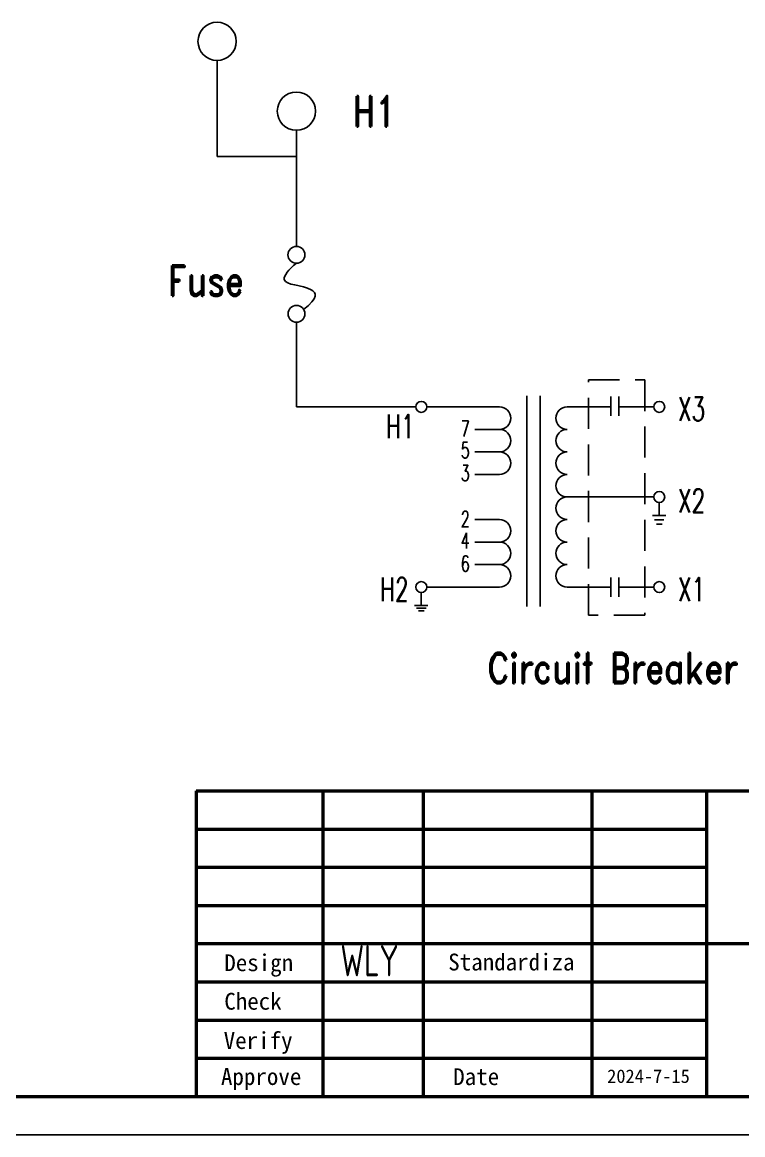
# Model space of a CAD drawing. Header units: millimetres. Extents: x 14764 to 276930, y -11609 to 135619.
# Drawn here: x 271330 to 272401, y 130008 to 131662 of the extents above; entities that cross this region are included whole.
import ezdxf

# ---------------------------------------------------------------- set-up
doc = ezdxf.new("R2010")
doc.units = ezdxf.units.MM
doc.header["$LTSCALE"] = 23.1
doc.linetypes.add('HIDDEN', pattern=[0.375, 0.25, -0.125])
doc.layers.get('0').update_dxf_attribs({"linetype": 'CONTINUOUS'})
doc.layers.add('PL', color=5, linetype='CONTINUOUS')
doc.layers.add('标注、文本', color=3, linetype='CONTINUOUS', lineweight=25)
doc.layers.add('粗实线', color=7, linetype='CONTINUOUS', lineweight=50)
doc.styles.add('DFT', font='simplex.shx', dxfattribs={"width": 0.67, "bigfont": 'dft.shx'})
doc.styles.add('pdm', font='gbenor.shx', dxfattribs={"width": 0.8, "bigfont": 'gbhzfs.shx'})
doc.styles.get("Standard").update_dxf_attribs({"font": 'txt', "width": 0.8})
doc.styles.add('数字与字母', font='romand.shx', dxfattribs={"width": 0.8})

msp = doc.modelspace()

# ---------------------------------------------------------------- linework, layer by layer
for p, q in [((271619.6575, 131605.2619), (271619.6575, 131462.2456)), ((271737.5744, 131501.4549), (271737.5853, 131328.7835)), ((271619.6575, 131462.2456), (271737.5665, 131462.2456)), ((271737.5853, 131215.8906), (271737.5853, 131090.1403)), ((272079.8396, 131106.4603), (272079.8396, 130793.3501)), ((272099.9759, 131106.4603), (272099.9759, 130793.3501)), ((272204.5969, 131105.4903), (272204.5969, 131076.6128)), ((272216.7653, 131105.4903), (272216.7653, 131076.6128)), ((271737.5853, 131090.1403), (271914.9576, 131090.1403)), ((271931.2663, 131090.1403), (272039.2304, 131090.1403)), ((272204.5969, 131090.1403), (272139.8718, 131090.1403)), ((272268.5899, 131090.1403), (272216.7653, 131090.1403)), ((272039.2304, 131056.6334), (272002.7112, 131056.6334)), ((272039.2304, 131023.1266), (272002.7112, 131023.1266)), ((272039.2304, 130989.6197), (272002.7112, 130989.6197)), ((272268.5896, 130956.1128), (272139.8715, 130956.1128)), ((272276.744, 130947.9585), (272276.744, 130928.5513)), ((272039.2304, 130922.6059), (272002.7112, 130922.6059)), ((272266.8562, 130928.5513), (272286.6317, 130928.5513)), ((272269.6913, 130922.2422), (272283.7966, 130922.2422)), ((272272.5264, 130915.7067), (272280.9615, 130915.7067)), ((272039.2304, 130889.0991), (272002.7112, 130889.0991)), ((272039.2304, 130855.5922), (272002.7112, 130855.5922)), ((272204.5969, 130836.5241), (272204.5969, 130807.6466)), ((272216.7653, 130836.5241), (272216.7653, 130807.6466)), ((272039.2304, 130822.0853), (271931.2663, 130822.0853)), ((272139.8718, 130822.0853), (272204.5969, 130822.0853)), ((272216.7653, 130822.0853), (272268.5899, 130822.0853)), ((271923.1119, 130813.931), (271923.1119, 130794.5238)), ((271913.2242, 130794.5238), (271932.9997, 130794.5238)), ((271916.0593, 130790.7054), (271930.1646, 130790.7054)), ((271918.8944, 130786.887), (271927.3295, 130786.887))]:
    msp.add_line(p, q)
for centre, radius in [((271619.6575, 131633.6832), 28.4212), ((271737.5665, 131529.8762), 28.4212), ((271737.5665, 131316.2499), 12.5336), ((271737.5853, 131228.4241), 12.5336), ((271923.1119, 131090.1403), 8.1543), ((272276.7443, 131090.1403), 8.1543), ((272276.744, 130956.1128), 8.1543), ((271923.1119, 130822.0853), 8.1543), ((272276.7443, 130822.0853), 8.1543)]:
    msp.add_circle(centre, radius)
for centre, start, end in [((272039.2304, 131073.3869), 270, 90), ((272139.8718, 131073.3869), 90, 270), ((272039.2304, 131039.88), 270, 90), ((272139.8718, 131039.88), 90, 270), ((272039.2304, 131006.3731), 270, 90), ((272139.8718, 131006.3731), 90, 270), ((272139.8718, 130972.8663), 90, 270), ((272139.8718, 130939.3594), 90, 270), ((272039.2304, 130905.8525), 270, 90), ((272139.8718, 130905.8525), 90, 270), ((272039.2304, 130872.3456), 270, 90), ((272139.8718, 130872.3456), 90, 270), ((272039.2304, 130838.8388), 270, 90), ((272139.8718, 130838.8388), 90, 270)]:
    msp.add_arc(centre, 16.7534, start, end)
msp.add_open_spline([(271737.5665, 131303.7163), (271725.5849, 131294.4051), (271706.5572, 131269.1301), (271760.2141, 131273.3722), (271770.9783, 131252.3341), (271748.234, 131235.0344)], degree=3, knots=[0, 0, 0, 0, 4.747928083, 12.888089195, 17.465033046, 17.465033046, 17.465033046, 17.465033046])
at = {"layer": 'PL', "color": 2, "linetype": 'HIDDEN', "ltscale": 8}
msp.add_lwpolyline([(272171.6983, 131130.151), (272255.2463, 131130.151), (272255.2463, 130780.2425), (272171.6983, 130780.2425)], close=True, dxfattribs=at)
at = {"layer": '标注、文本'}
msp.add_line((268993.8272, 130007.677), (273768.0132, 130007.677), dxfattribs=at)
at = {"layer": '粗实线'}
for p, q in [((271588.5835, 130519.1969), (273711.1776, 130519.1969)), ((271588.5835, 130519.1969), (271588.5835, 130064.5126)), ((271776.824, 130519.1969), (271776.824, 130064.5126)), ((271925.7904, 130519.1969), (271925.7904, 130064.5126)), ((272176.6178, 130519.1969), (272176.6178, 130064.5126)), ((272347.1245, 130519.1969), (272347.1245, 130064.5126)), ((271588.5835, 130462.3614), (272347.1245, 130462.3614)), ((271588.5835, 130405.5258), (272347.1245, 130405.5258)), ((271588.5835, 130348.6903), (272347.1245, 130348.6903)), ((271588.5835, 130291.8547), (272347.1245, 130291.8547)), ((272347.1245, 130291.8547), (273029.151, 130291.8547)), ((271588.5835, 130235.0192), (272347.1245, 130235.0192)), ((271588.5835, 130178.1837), (272347.1245, 130178.1837)), ((271588.5835, 130121.3481), (272347.1245, 130121.3481)), ((269278.005, 130064.5126), (273711.1776, 130064.5126))]:
    msp.add_line(p, q, dxfattribs=at)

# ---------------------------------------------------------------- texts
at = {"color": 0, "linetype": 'ByBlock', "lineweight": 25, "ltscale": 0.5, "style": '数字与字母', "width": 0.8}
for s, p in [('H1', (271821.0663, 131507.229)), ('Fuse', (271546.4757, 131255.3241)), ('Circuit Breaker', (272021.5059, 130679.2535))]:
    msp.add_text(s, height=45, dxfattribs=at).set_placement(p)
at = {"width": 112.345317, "attachment_point": 1, "style": 'DFT'}
for s, insert, char_height in [('X{\\Fsimplex,dft|c134;3}', (272304.643, 131104.645), 35.1), ('H1', (271870.8527, 131078.7187), 35.1), ('7', (271981.779, 131069.5297), 23.4), ('5', (271981.779, 131037.4648), 23.4), ('3', (271981.779, 131003.3472), 23.4), ('X2', (272304.643, 130967.9025), 35.1), ('2', (271981.779, 130934.9646), 23.4), ('4', (271981.779, 130902.8997), 23.4), ('6', (271981.779, 130868.7821), 23.4), ('H2', (271861.8572, 130836.249), 35.1), ('X1', (272304.6429, 130836.249), 35.1)]:
    msp.add_mtext(s, dxfattribs=dict(at, insert=insert, char_height=char_height))
at = {"layer": '标注、文本', "style": 'pdm', "width": 0.8}
msp.add_text('WLY', height=46.42768, dxfattribs=at).set_placement((271802.9208, 130243.1999))
at = {"layer": '标注、文本'}
for s, height, p in [('Design', 25.07803, (271630.3394, 130250.9657)), ('Standardiza', 25.078025, (271963.1724, 130251.9915)), ('Check', 25.07803, (271630.3394, 130193.6261)), ('Verify', 25.07803, (271629.4467, 130135.2939)), ('Approve', 25.07803, (271625.4268, 130081.6587)), ('Date', 25.07803, (271970.5729, 130081.538)), ('2024-7-15', 20.06242, (272199.3338, 130084.7444))]:
    msp.add_text(s, height=height, dxfattribs=at).set_placement(p)

doc.saveas('drawing.dxf')
